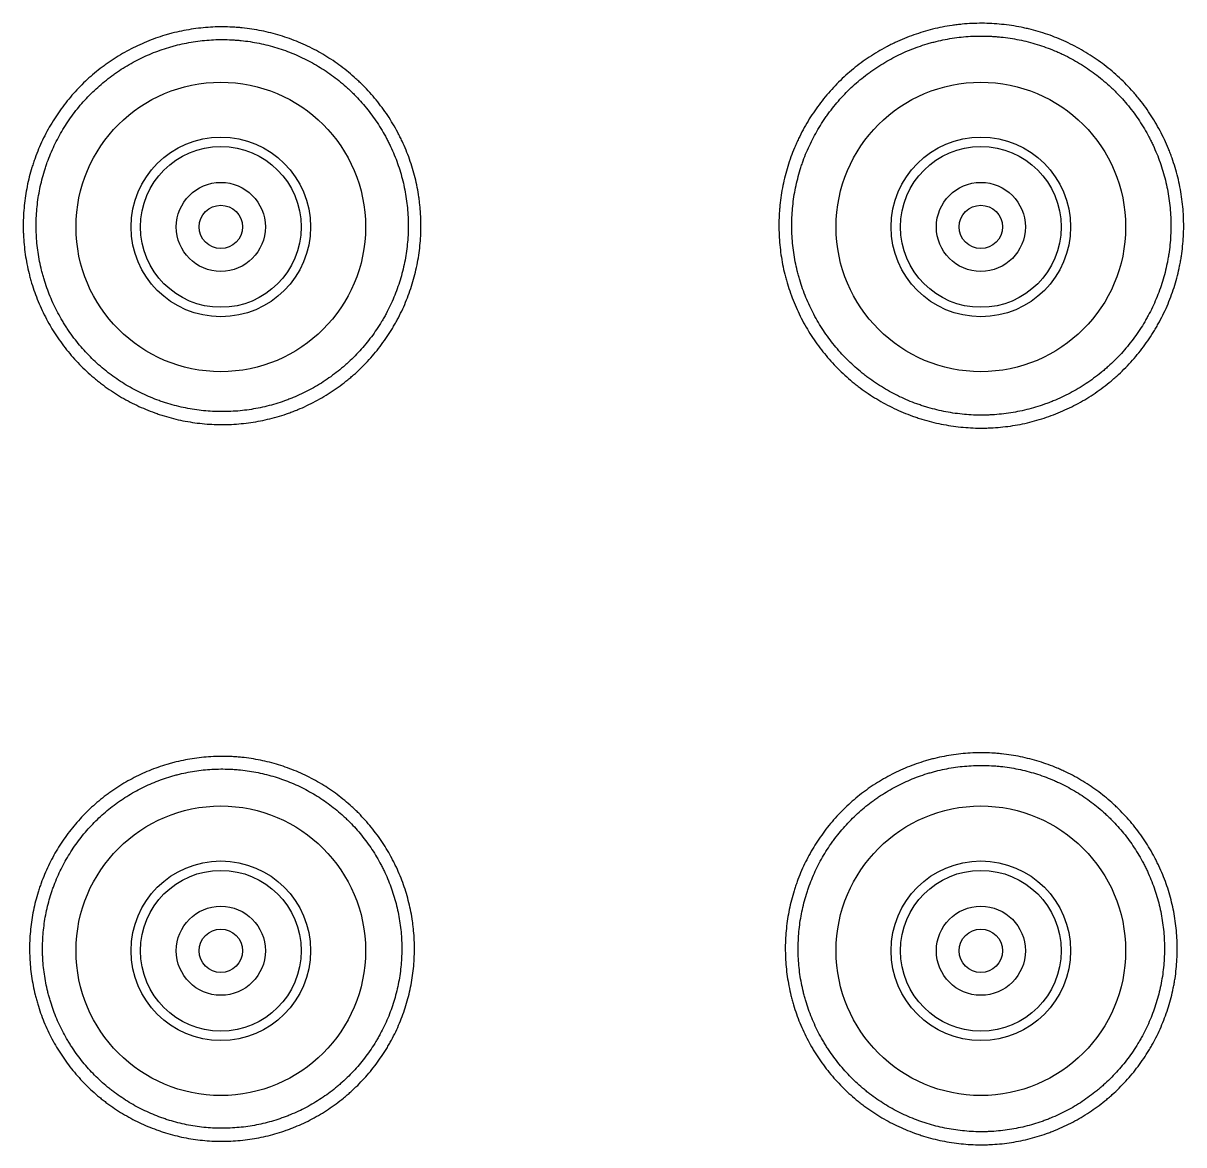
# Model space of a CAD drawing. Extents: x 60870 to 61464, y -29263 to -28843.
# Drawn here: x 61059.45 to 61091.52, y -29164.75 to -29133.76 of the extents above; entities that cross this region are included whole.
import ezdxf

# ---------------------------------------------------------------- set-up
doc = ezdxf.new("R2010")
doc.units = 0
doc.header["$LTSCALE"] = 7
doc.header["$MEASUREMENT"] = 0
doc.layers.add('08_ALL_FEATURES', color=7, linetype='CONTINUOUS')

msp = doc.modelspace()

# ---------------------------------------------------------------- linework, layer by layer
at = {"layer": '08_ALL_FEATURES', "color": 7, "linetype": 'Continuous'}
for centre, radius in [((61064.914, -29139.388), 4), ((61085.913, -29139.388), 4), ((61064.914, -29139.388), 2.481), ((61064.914, -29139.388), 2.221), ((61085.913, -29139.388), 2.481), ((61085.913, -29139.388), 2.221), ((61064.914, -29139.388), 1.23), ((61085.913, -29139.388), 1.23), ((61064.914, -29139.388), 0.6), ((61085.913, -29139.388), 0.6), ((61064.914, -29159.387), 4), ((61085.913, -29159.387), 4), ((61064.914, -29159.387), 2.481), ((61085.913, -29159.387), 2.481), ((61064.914, -29159.387), 2.221), ((61085.913, -29159.387), 2.221), ((61064.914, -29159.387), 1.23), ((61085.913, -29159.387), 1.23), ((61064.914, -29159.387), 0.6), ((61085.913, -29159.387), 0.6)]:
    msp.add_circle(centre, radius, dxfattribs=at)
for points, knots in [([(61070.386, -29138.562), (61070.392, -29138.606), (61070.398, -29138.651), (61070.409, -29138.741), (61070.424, -29138.876), (61070.433, -29139.01), (61070.446, -29139.279), (61070.445, -29139.637), (61070.409, -29139.994), (61070.369, -29140.261), (61070.353, -29140.35), (61070.317, -29140.528), (61070.297, -29140.616), (61070.231, -29140.878), (61070.126, -29141.221), (61069.988, -29141.552), (61069.872, -29141.795), (61069.832, -29141.875), (61069.768, -29141.994), (61069.746, -29142.034), (61069.701, -29142.112), (61069.678, -29142.151), (61069.561, -29142.345), (61069.461, -29142.495), (61069.246, -29142.782), (61069.019, -29143.058), (61068.764, -29143.312), (61068.597, -29143.463), (61068.563, -29143.493), (61068.494, -29143.552), (61068.46, -29143.581), (61068.354, -29143.667), (61068.283, -29143.722), (61068.066, -29143.882), (61067.767, -29144.081), (61067.451, -29144.249), (61067.208, -29144.364), (61067.125, -29144.4), (61067, -29144.452), (61066.958, -29144.468), (61066.873, -29144.501), (61066.831, -29144.517), (61066.618, -29144.592), (61066.445, -29144.644), (61066.098, -29144.73), (61065.922, -29144.765), (61065.568, -29144.817), (61065.389, -29144.834), (61065.118, -29144.847), (61065.027, -29144.849), (61064.846, -29144.849), (61064.756, -29144.846), (61064.487, -29144.832), (61064.131, -29144.796), (61063.779, -29144.726), (61063.518, -29144.66), (61063.431, -29144.636), (61063.301, -29144.596), (61063.258, -29144.583), (61063.172, -29144.554), (61063.129, -29144.539), (61062.917, -29144.463), (61062.751, -29144.393), (61062.428, -29144.24), (61062.27, -29144.155), (61061.963, -29143.97), (61061.813, -29143.87), (61061.632, -29143.735), (61061.596, -29143.707), (61061.524, -29143.652), (61061.419, -29143.567), (61061.317, -29143.478), (61061.118, -29143.297), (61060.865, -29143.043), (61060.638, -29142.766), (61060.477, -29142.549), (61060.425, -29142.475), (61060.35, -29142.362), (61060.325, -29142.324), (61060.277, -29142.247), (61060.253, -29142.209), (61060.138, -29142.015), (61059.969, -29141.697), (61059.832, -29141.365), (61059.741, -29141.11), (61059.713, -29141.024), (61059.674, -29140.894), (61059.662, -29140.85), (61059.638, -29140.763), (61059.626, -29140.719), (61059.572, -29140.5), (61059.503, -29140.147), (61059.468, -29139.788), (61059.458, -29139.561), (61059.456, -29139.516), (61059.455, -29139.425), (61059.453, -29139.29), (61059.457, -29139.155), (61059.471, -29138.886), (61059.508, -29138.53), (61059.579, -29138.178), (61059.645, -29137.917), (61059.669, -29137.83), (61059.709, -29137.7), (61059.723, -29137.656), (61059.752, -29137.571), (61059.767, -29137.528), (61059.843, -29137.316), (61059.982, -29136.985), (61060.151, -29136.67), (61060.337, -29136.363), (61060.437, -29136.213), (61060.654, -29135.922), (61060.769, -29135.783), (61061.011, -29135.519), (61061.265, -29135.266), (61061.543, -29135.039), (61061.724, -29134.906), (61061.761, -29134.879), (61061.835, -29134.827), (61061.872, -29134.802), (61061.986, -29134.727), (61062.062, -29134.678), (61062.294, -29134.54), (61062.611, -29134.372), (61062.942, -29134.236), (61063.196, -29134.146), (61063.281, -29134.118), (61063.411, -29134.079), (61063.454, -29134.067), (61063.542, -29134.043), (61063.586, -29134.031), (61063.805, -29133.977), (61063.982, -29133.943), (61064.337, -29133.891), (61064.515, -29133.874), (61064.872, -29133.857), (61065.052, -29133.858), (61065.278, -29133.869), (61065.323, -29133.872), (61065.413, -29133.879), (61065.458, -29133.883), (61065.593, -29133.897), (61065.683, -29133.908), (61065.949, -29133.949), (61066.301, -29134.02), (61066.643, -29134.124), (61066.897, -29134.216), (61066.981, -29134.248), (61067.148, -29134.318), (61067.231, -29134.355), (61067.475, -29134.472), (61067.634, -29134.557), (61067.94, -29134.742), (61068.089, -29134.842), (61068.376, -29135.056), (61068.515, -29135.17), (61068.682, -29135.322), (61068.715, -29135.353), (61068.781, -29135.416), (61068.878, -29135.511), (61068.97, -29135.609), (61069.151, -29135.809), (61069.377, -29136.087), (61069.576, -29136.385), (61069.714, -29136.617), (61069.758, -29136.696), (61069.822, -29136.816), (61069.843, -29136.856), (61069.883, -29136.937), (61069.903, -29136.978), (61069.999, -29137.182), (61070.135, -29137.514), (61070.238, -29137.857), (61070.325, -29138.205), (61070.36, -29138.382), (61070.386, -29138.562)], [0, 0, 0, 0, 0.003906, 0.003906, 0.007812, 0.015625, 0.015625, 0.03125, 0.046875, 0.046875, 0.054687, 0.054687, 0.0625, 0.0625, 0.078125, 0.09375, 0.09375, 0.101562, 0.101562, 0.105469, 0.105469, 0.109375, 0.109375, 0.125, 0.125, 0.140625, 0.15625, 0.15625, 0.160156, 0.160156, 0.164062, 0.164062, 0.171875, 0.171875, 0.1875, 0.203125, 0.203125, 0.210937, 0.210937, 0.214844, 0.214844, 0.21875, 0.21875, 0.234375, 0.234375, 0.25, 0.25, 0.265625, 0.265625, 0.273437, 0.273437, 0.28125, 0.28125, 0.296875, 0.3125, 0.3125, 0.320312, 0.320312, 0.324219, 0.324219, 0.328125, 0.328125, 0.34375, 0.34375, 0.359375, 0.359375, 0.375, 0.375, 0.378906, 0.378906, 0.382812, 0.390625, 0.390625, 0.40625, 0.421875, 0.421875, 0.429687, 0.429687, 0.433594, 0.433594, 0.4375, 0.4375, 0.453125, 0.46875, 0.46875, 0.476562, 0.476562, 0.480469, 0.480469, 0.484375, 0.484375, 0.5, 0.515625, 0.515625, 0.519531, 0.519531, 0.523437, 0.53125, 0.53125, 0.546875, 0.5625, 0.5625, 0.570312, 0.570312, 0.574219, 0.574219, 0.578125, 0.578125, 0.59375, 0.609375, 0.609375, 0.625, 0.625, 0.640625, 0.640625, 0.65625, 0.671875, 0.671875, 0.675781, 0.675781, 0.679687, 0.679687, 0.6875, 0.6875, 0.703125, 0.71875, 0.71875, 0.726562, 0.726562, 0.730469, 0.730469, 0.734375, 0.734375, 0.75, 0.75, 0.765625, 0.765625, 0.78125, 0.78125, 0.785156, 0.785156, 0.789062, 0.789062, 0.796875, 0.796875, 0.8125, 0.828125, 0.828125, 0.835937, 0.835937, 0.84375, 0.84375, 0.859375, 0.859375, 0.875, 0.875, 0.890625, 0.890625, 0.894531, 0.894531, 0.898437, 0.90625, 0.90625, 0.921875, 0.9375, 0.9375, 0.945312, 0.945312, 0.949219, 0.949219, 0.953125, 0.953125, 0.96875, 0.984375, 0.984375, 1, 1, 1, 1]), ([(61091.46, -29138.554), (61091.486, -29138.737), (61091.503, -29138.919), (61091.52, -29139.284), (61091.518, -29139.648), (61091.482, -29140.012), (61091.447, -29140.238), (61091.44, -29140.284), (61091.424, -29140.374), (61091.415, -29140.42), (61091.387, -29140.556), (61091.367, -29140.645), (61091.299, -29140.912), (61091.192, -29141.26), (61091.051, -29141.596), (61090.933, -29141.844), (61090.892, -29141.926), (61090.826, -29142.047), (61090.804, -29142.087), (61090.758, -29142.167), (61090.735, -29142.207), (61090.616, -29142.404), (61090.513, -29142.556), (61090.295, -29142.848), (61090.063, -29143.129), (61089.803, -29143.387), (61089.633, -29143.54), (61089.598, -29143.571), (61089.528, -29143.631), (61089.493, -29143.66), (61089.385, -29143.748), (61089.313, -29143.804), (61089.092, -29143.967), (61088.788, -29144.168), (61088.466, -29144.339), (61088.217, -29144.455), (61088.133, -29144.492), (61087.963, -29144.562), (61087.877, -29144.595), (61087.616, -29144.687), (61087.441, -29144.74), (61087.087, -29144.827), (61086.908, -29144.862), (61086.548, -29144.914), (61086.365, -29144.932), (61086.135, -29144.942), (61086.089, -29144.944), (61085.997, -29144.946), (61085.859, -29144.947), (61085.721, -29144.943), (61085.448, -29144.928), (61085.085, -29144.891), (61084.727, -29144.819), (61084.461, -29144.752), (61084.373, -29144.727), (61084.24, -29144.686), (61084.196, -29144.672), (61084.109, -29144.643), (61084.066, -29144.628), (61083.85, -29144.55), (61083.513, -29144.409), (61083.192, -29144.236), (61082.879, -29144.047), (61082.727, -29143.945), (61082.542, -29143.807), (61082.506, -29143.779), (61082.433, -29143.722), (61082.326, -29143.635), (61082.222, -29143.545), (61082.02, -29143.361), (61081.763, -29143.102), (61081.533, -29142.819), (61081.369, -29142.598), (61081.317, -29142.523), (61081.214, -29142.369), (61081.166, -29142.291), (61081.025, -29142.054), (61080.854, -29141.732), (61080.716, -29141.395), (61080.624, -29141.136), (61080.596, -29141.049), (61080.556, -29140.918), (61080.543, -29140.873), (61080.519, -29140.785), (61080.507, -29140.74), (61080.452, -29140.516), (61080.417, -29140.336), (61080.365, -29139.975), (61080.347, -29139.794), (61080.331, -29139.43), (61080.331, -29139.247), (61080.343, -29139.018), (61080.346, -29138.972), (61080.353, -29138.88), (61080.357, -29138.834), (61080.371, -29138.696), (61080.383, -29138.605), (61080.424, -29138.333), (61080.496, -29137.976), (61080.603, -29137.627), (61080.696, -29137.369), (61080.729, -29137.284), (61080.783, -29137.157), (61080.801, -29137.114), (61080.838, -29137.03), (61080.858, -29136.988), (61080.957, -29136.781), (61081.044, -29136.619), (61081.232, -29136.307), (61081.334, -29136.156), (61081.552, -29135.864), (61081.668, -29135.723), (61081.854, -29135.519), (61081.918, -29135.452), (61082.049, -29135.322), (61082.115, -29135.259), (61082.319, -29135.076), (61082.602, -29134.845), (61082.905, -29134.643), (61083.141, -29134.503), (61083.221, -29134.458), (61083.343, -29134.393), (61083.384, -29134.372), (61083.467, -29134.331), (61083.508, -29134.311), (61083.716, -29134.213), (61083.885, -29134.144), (61084.229, -29134.022), (61084.403, -29133.969), (61084.758, -29133.882), (61084.937, -29133.846), (61085.165, -29133.813), (61085.211, -29133.807), (61085.303, -29133.796), (61085.44, -29133.781), (61085.577, -29133.772), (61085.851, -29133.759), (61086.215, -29133.76), (61086.578, -29133.797), (61086.85, -29133.838), (61086.941, -29133.854), (61087.076, -29133.881), (61087.121, -29133.891), (61087.211, -29133.911), (61087.256, -29133.922), (61087.478, -29133.978), (61087.827, -29134.085), (61088.164, -29134.226), (61088.493, -29134.383), (61088.655, -29134.469), (61088.971, -29134.66), (61089.123, -29134.763), (61089.416, -29134.981), (61089.697, -29135.213), (61089.955, -29135.472), (61090.108, -29135.642), (61090.139, -29135.677), (61090.199, -29135.746), (61090.228, -29135.782), (61090.316, -29135.889), (61090.372, -29135.962), (61090.535, -29136.183), (61090.737, -29136.487), (61090.908, -29136.809), (61091.025, -29137.057), (61091.062, -29137.141), (61091.114, -29137.268), (61091.131, -29137.311), (61091.164, -29137.397), (61091.18, -29137.44), (61091.257, -29137.658), (61091.363, -29138.01), (61091.433, -29138.371), (61091.46, -29138.554)], [0, 0, 0, 0, 0.015625, 0.015625, 0.03125, 0.046875, 0.046875, 0.050781, 0.050781, 0.054688, 0.054688, 0.0625, 0.0625, 0.078125, 0.09375, 0.09375, 0.101563, 0.101563, 0.105469, 0.105469, 0.109375, 0.109375, 0.125, 0.125, 0.140625, 0.15625, 0.15625, 0.160156, 0.160156, 0.164063, 0.164063, 0.171875, 0.171875, 0.1875, 0.203125, 0.203125, 0.210938, 0.210938, 0.21875, 0.21875, 0.234375, 0.234375, 0.25, 0.25, 0.265625, 0.265625, 0.269531, 0.269531, 0.273438, 0.28125, 0.28125, 0.296875, 0.3125, 0.3125, 0.320313, 0.320313, 0.324219, 0.324219, 0.328125, 0.328125, 0.34375, 0.359375, 0.359375, 0.375, 0.375, 0.378906, 0.378906, 0.382813, 0.390625, 0.390625, 0.40625, 0.421875, 0.421875, 0.429688, 0.429688, 0.4375, 0.4375, 0.453125, 0.46875, 0.46875, 0.476563, 0.476563, 0.480469, 0.480469, 0.484375, 0.484375, 0.5, 0.5, 0.515625, 0.515625, 0.53125, 0.53125, 0.535156, 0.535156, 0.539063, 0.539063, 0.546875, 0.546875, 0.5625, 0.578125, 0.578125, 0.585938, 0.585938, 0.589844, 0.589844, 0.59375, 0.59375, 0.609375, 0.609375, 0.625, 0.625, 0.640625, 0.640625, 0.648438, 0.648438, 0.65625, 0.65625, 0.671875, 0.6875, 0.6875, 0.695313, 0.695313, 0.699219, 0.699219, 0.703125, 0.703125, 0.71875, 0.71875, 0.734375, 0.734375, 0.75, 0.75, 0.753906, 0.753906, 0.757813, 0.765625, 0.765625, 0.78125, 0.796875, 0.796875, 0.804688, 0.804688, 0.808594, 0.808594, 0.8125, 0.8125, 0.828125, 0.84375, 0.84375, 0.859375, 0.859375, 0.875, 0.875, 0.890625, 0.90625, 0.90625, 0.910156, 0.910156, 0.914063, 0.914063, 0.921875, 0.921875, 0.9375, 0.953125, 0.953125, 0.960938, 0.960938, 0.964844, 0.964844, 0.96875, 0.96875, 0.984375, 1, 1, 1, 1]), ([(61070.039, -29138.611), (61070.015, -29138.443), (61069.982, -29138.278), (61069.902, -29137.952), (61069.805, -29137.631), (61069.678, -29137.32), (61069.588, -29137.129), (61069.57, -29137.091), (61069.532, -29137.015), (61069.512, -29136.978), (61069.453, -29136.865), (61069.411, -29136.792), (61069.282, -29136.575), (61069.096, -29136.296), (61068.885, -29136.036), (61068.716, -29135.849), (61068.629, -29135.757), (61068.539, -29135.668), (61068.477, -29135.609), (61068.446, -29135.58), (61068.29, -29135.438), (61068.16, -29135.331), (61067.891, -29135.13), (61067.753, -29135.037), (61067.466, -29134.864), (61067.318, -29134.784), (61067.089, -29134.675), (61067.011, -29134.64), (61066.855, -29134.575), (61066.776, -29134.544), (61066.539, -29134.459), (61066.219, -29134.361), (61065.89, -29134.294), (61065.641, -29134.256), (61065.557, -29134.246), (61065.431, -29134.233), (61065.388, -29134.229), (61065.304, -29134.222), (61065.262, -29134.22), (61065.051, -29134.209), (61064.883, -29134.208), (61064.548, -29134.224), (61064.381, -29134.24), (61064.05, -29134.288), (61063.884, -29134.32), (61063.679, -29134.371), (61063.638, -29134.381), (61063.556, -29134.404), (61063.434, -29134.439), (61063.314, -29134.478), (61063.076, -29134.562), (61062.767, -29134.689), (61062.47, -29134.846), (61062.253, -29134.976), (61062.182, -29135.021), (61062.076, -29135.091), (61062.041, -29135.115), (61061.971, -29135.163), (61061.937, -29135.188), (61061.767, -29135.313), (61061.507, -29135.525), (61061.269, -29135.761), (61061.043, -29136.009), (61060.936, -29136.139), (61060.783, -29136.343), (61060.734, -29136.412), (61060.64, -29136.552), (61060.595, -29136.623), (61060.465, -29136.838), (61060.306, -29137.133), (61060.176, -29137.443), (61060.105, -29137.641), (61060.091, -29137.681), (61060.064, -29137.761), (61060.051, -29137.801), (61060.014, -29137.923), (61059.991, -29138.004), (61059.929, -29138.249), (61059.862, -29138.578), (61059.828, -29138.911), (61059.815, -29139.163), (61059.812, -29139.247), (61059.812, -29139.374), (61059.812, -29139.416), (61059.814, -29139.5), (61059.815, -29139.543), (61059.825, -29139.755), (61059.857, -29140.091), (61059.922, -29140.421), (61059.972, -29140.627), (61059.983, -29140.667), (61060.005, -29140.749), (61060.017, -29140.79), (61060.054, -29140.912), (61060.08, -29140.992), (61060.165, -29141.231), (61060.293, -29141.542), (61060.451, -29141.839), (61060.559, -29142.02), (61060.581, -29142.056), (61060.626, -29142.128), (61060.649, -29142.163), (61060.719, -29142.269), (61060.768, -29142.338), (61060.918, -29142.542), (61061.131, -29142.801), (61061.367, -29143.039), (61061.553, -29143.208), (61061.649, -29143.291), (61061.747, -29143.37), (61061.814, -29143.423), (61061.848, -29143.448), (61062.018, -29143.575), (61062.158, -29143.669), (61062.445, -29143.842), (61062.74, -29144), (61063.05, -29144.13), (61063.249, -29144.201), (61063.289, -29144.215), (61063.369, -29144.242), (61063.41, -29144.255), (61063.531, -29144.292), (61063.612, -29144.314), (61063.857, -29144.376), (61064.186, -29144.442), (61064.519, -29144.476), (61064.771, -29144.489), (61064.855, -29144.491), (61065.024, -29144.492), (61065.109, -29144.49), (61065.363, -29144.478), (61065.53, -29144.462), (61065.862, -29144.413), (61066.026, -29144.381), (61066.351, -29144.3), (61066.512, -29144.252), (61066.712, -29144.181), (61066.752, -29144.166), (61066.831, -29144.136), (61066.949, -29144.089), (61067.064, -29144.038), (61067.292, -29143.931), (61067.588, -29143.773), (61067.868, -29143.588), (61068.071, -29143.438), (61068.137, -29143.386), (61068.236, -29143.306), (61068.268, -29143.279), (61068.333, -29143.224), (61068.364, -29143.196), (61068.521, -29143.054), (61068.759, -29142.817), (61068.972, -29142.559), (61069.173, -29142.29), (61069.267, -29142.15), (61069.376, -29141.969), (61069.398, -29141.932), (61069.44, -29141.859), (61069.501, -29141.748), (61069.558, -29141.635), (61069.666, -29141.408), (61069.795, -29141.099), (61069.893, -29140.778), (61069.956, -29140.533), (61069.974, -29140.45), (61070.008, -29140.284), (61070.023, -29140.201), (61070.06, -29139.951), (61070.094, -29139.617), (61070.095, -29139.282), (61070.08, -29138.947), (61070.064, -29138.779), (61070.039, -29138.611)], [0, 0, 0, 0, 0.015625, 0.015625, 0.03125, 0.046875, 0.046875, 0.050781, 0.050781, 0.054688, 0.054688, 0.0625, 0.0625, 0.078125, 0.09375, 0.09375, 0.101563, 0.105469, 0.105469, 0.109375, 0.109375, 0.125, 0.125, 0.140625, 0.140625, 0.15625, 0.15625, 0.164063, 0.164063, 0.171875, 0.171875, 0.1875, 0.203125, 0.203125, 0.210938, 0.210938, 0.214844, 0.214844, 0.21875, 0.21875, 0.234375, 0.234375, 0.25, 0.25, 0.265625, 0.265625, 0.269531, 0.269531, 0.273438, 0.28125, 0.28125, 0.296875, 0.3125, 0.3125, 0.320313, 0.320313, 0.324219, 0.324219, 0.328125, 0.328125, 0.34375, 0.359375, 0.359375, 0.375, 0.375, 0.382813, 0.382813, 0.390625, 0.390625, 0.40625, 0.421875, 0.421875, 0.425781, 0.425781, 0.429688, 0.429688, 0.4375, 0.4375, 0.453125, 0.46875, 0.46875, 0.476563, 0.476563, 0.480469, 0.480469, 0.484375, 0.484375, 0.5, 0.515625, 0.515625, 0.519531, 0.519531, 0.523438, 0.523438, 0.53125, 0.53125, 0.546875, 0.5625, 0.5625, 0.566406, 0.566406, 0.570312, 0.570312, 0.578125, 0.578125, 0.59375, 0.609375, 0.609375, 0.617187, 0.621094, 0.621094, 0.625, 0.625, 0.640625, 0.640625, 0.65625, 0.671875, 0.671875, 0.675781, 0.675781, 0.679687, 0.679687, 0.6875, 0.6875, 0.703125, 0.71875, 0.71875, 0.726562, 0.726562, 0.734375, 0.734375, 0.75, 0.75, 0.765625, 0.765625, 0.78125, 0.78125, 0.785156, 0.785156, 0.789062, 0.796875, 0.796875, 0.8125, 0.828125, 0.828125, 0.835937, 0.835937, 0.839844, 0.839844, 0.84375, 0.84375, 0.859375, 0.875, 0.875, 0.890625, 0.890625, 0.894531, 0.894531, 0.898437, 0.90625, 0.90625, 0.921875, 0.9375, 0.9375, 0.945312, 0.945312, 0.953125, 0.953125, 0.96875, 0.984375, 0.984375, 1, 1, 1, 1]), ([(61091.111, -29138.603), (61091.086, -29138.432), (61091.053, -29138.264), (61090.971, -29137.931), (61090.874, -29137.604), (61090.744, -29137.288), (61090.653, -29137.093), (61090.634, -29137.054), (61090.596, -29136.977), (61090.576, -29136.938), (61090.516, -29136.824), (61090.474, -29136.749), (61090.342, -29136.528), (61090.153, -29136.243), (61089.938, -29135.978), (61089.766, -29135.787), (61089.678, -29135.693), (61089.586, -29135.602), (61089.524, -29135.543), (61089.492, -29135.513), (61089.333, -29135.367), (61089.201, -29135.258), (61088.927, -29135.054), (61088.786, -29134.958), (61088.494, -29134.781), (61088.343, -29134.7), (61088.149, -29134.607), (61088.11, -29134.589), (61088.031, -29134.553), (61087.991, -29134.536), (61087.872, -29134.486), (61087.792, -29134.455), (61087.55, -29134.367), (61087.224, -29134.267), (61086.889, -29134.199), (61086.635, -29134.16), (61086.55, -29134.149), (61086.421, -29134.136), (61086.378, -29134.132), (61086.292, -29134.125), (61086.249, -29134.122), (61086.034, -29134.111), (61085.863, -29134.11), (61085.521, -29134.125), (61085.352, -29134.141), (61085.014, -29134.19), (61084.845, -29134.222), (61084.636, -29134.274), (61084.594, -29134.284), (61084.51, -29134.307), (61084.386, -29134.343), (61084.264, -29134.382), (61084.022, -29134.468), (61083.706, -29134.597), (61083.403, -29134.757), (61083.182, -29134.888), (61083.109, -29134.934), (61083.001, -29135.005), (61082.965, -29135.029), (61082.894, -29135.079), (61082.859, -29135.104), (61082.686, -29135.231), (61082.421, -29135.447), (61082.178, -29135.687), (61081.948, -29135.939), (61081.838, -29136.072), (61081.708, -29136.245), (61081.683, -29136.279), (61081.633, -29136.35), (61081.559, -29136.456), (61081.49, -29136.564), (61081.357, -29136.784), (61081.195, -29137.084), (61081.062, -29137.399), (61080.989, -29137.601), (61080.975, -29137.641), (61080.947, -29137.723), (61080.934, -29137.764), (61080.896, -29137.888), (61080.873, -29137.971), (61080.809, -29138.221), (61080.741, -29138.556), (61080.705, -29138.895), (61080.692, -29139.151), (61080.689, -29139.237), (61080.688, -29139.366), (61080.689, -29139.409), (61080.69, -29139.495), (61080.692, -29139.539), (61080.701, -29139.754), (61080.733, -29140.097), (61080.799, -29140.434), (61080.85, -29140.643), (61080.861, -29140.685), (61080.884, -29140.768), (61080.896, -29140.81), (61080.933, -29140.934), (61080.96, -29141.016), (61081.045, -29141.259), (61081.176, -29141.576), (61081.336, -29141.879), (61081.468, -29142.101), (61081.514, -29142.174), (61081.609, -29142.318), (61081.659, -29142.388), (61081.811, -29142.596), (61082.027, -29142.861), (61082.268, -29143.103), (61082.457, -29143.276), (61082.554, -29143.36), (61082.655, -29143.441), (61082.723, -29143.495), (61082.757, -29143.521), (61082.93, -29143.65), (61083.073, -29143.746), (61083.365, -29143.923), (61083.666, -29144.085), (61083.981, -29144.217), (61084.184, -29144.29), (61084.224, -29144.304), (61084.306, -29144.332), (61084.347, -29144.345), (61084.471, -29144.383), (61084.554, -29144.406), (61084.803, -29144.469), (61085.138, -29144.537), (61085.478, -29144.572), (61085.734, -29144.586), (61085.82, -29144.588), (61085.949, -29144.589), (61085.992, -29144.588), (61086.079, -29144.586), (61086.122, -29144.585), (61086.337, -29144.575), (61086.508, -29144.559), (61086.846, -29144.51), (61087.013, -29144.477), (61087.345, -29144.395), (61087.509, -29144.346), (61087.712, -29144.275), (61087.753, -29144.26), (61087.834, -29144.229), (61087.954, -29144.181), (61088.072, -29144.129), (61088.305, -29144.02), (61088.606, -29143.861), (61088.891, -29143.672), (61089.098, -29143.52), (61089.166, -29143.467), (61089.267, -29143.385), (61089.3, -29143.357), (61089.366, -29143.301), (61089.398, -29143.273), (61089.558, -29143.129), (61089.801, -29142.888), (61090.018, -29142.625), (61090.223, -29142.351), (61090.319, -29142.209), (61090.431, -29142.024), (61090.453, -29141.987), (61090.495, -29141.912), (61090.558, -29141.799), (61090.616, -29141.684), (61090.727, -29141.453), (61090.859, -29141.138), (61090.959, -29140.811), (61091.023, -29140.562), (61091.042, -29140.478), (61091.068, -29140.351), (61091.076, -29140.308), (61091.091, -29140.223), (61091.098, -29140.181), (61091.131, -29139.968), (61091.165, -29139.628), (61091.167, -29139.287), (61091.151, -29138.946), (61091.135, -29138.775), (61091.111, -29138.603)], [0, 0, 0, 0, 0.015625, 0.015625, 0.03125, 0.046875, 0.046875, 0.050781, 0.050781, 0.054688, 0.054688, 0.0625, 0.0625, 0.078125, 0.09375, 0.09375, 0.101563, 0.105469, 0.105469, 0.109375, 0.109375, 0.125, 0.125, 0.140625, 0.140625, 0.15625, 0.15625, 0.160156, 0.160156, 0.164063, 0.164063, 0.171875, 0.171875, 0.1875, 0.203125, 0.203125, 0.210938, 0.210938, 0.214844, 0.214844, 0.21875, 0.21875, 0.234375, 0.234375, 0.25, 0.25, 0.265625, 0.265625, 0.269531, 0.269531, 0.273438, 0.28125, 0.28125, 0.296875, 0.3125, 0.3125, 0.320313, 0.320313, 0.324219, 0.324219, 0.328125, 0.328125, 0.34375, 0.359375, 0.359375, 0.375, 0.375, 0.378906, 0.378906, 0.382813, 0.390625, 0.390625, 0.40625, 0.421875, 0.421875, 0.425781, 0.425781, 0.429688, 0.429688, 0.4375, 0.4375, 0.453125, 0.46875, 0.46875, 0.476563, 0.476563, 0.480469, 0.480469, 0.484375, 0.484375, 0.5, 0.515625, 0.515625, 0.519531, 0.519531, 0.523438, 0.523438, 0.53125, 0.53125, 0.546875, 0.5625, 0.5625, 0.570313, 0.570313, 0.578125, 0.578125, 0.59375, 0.609375, 0.609375, 0.617188, 0.621094, 0.621094, 0.625, 0.625, 0.640625, 0.640625, 0.65625, 0.671875, 0.671875, 0.675781, 0.675781, 0.679688, 0.679688, 0.6875, 0.6875, 0.703125, 0.71875, 0.71875, 0.726563, 0.726563, 0.730469, 0.730469, 0.734375, 0.734375, 0.75, 0.75, 0.765625, 0.765625, 0.78125, 0.78125, 0.785156, 0.785156, 0.789063, 0.796875, 0.796875, 0.8125, 0.828125, 0.828125, 0.835938, 0.835938, 0.839844, 0.839844, 0.84375, 0.84375, 0.859375, 0.875, 0.875, 0.890625, 0.890625, 0.894531, 0.894531, 0.898438, 0.90625, 0.90625, 0.921875, 0.9375, 0.9375, 0.945313, 0.945313, 0.949219, 0.949219, 0.953125, 0.953125, 0.96875, 0.984375, 0.984375, 1, 1, 1, 1]), ([(61070.21, -29158.573), (61070.217, -29158.617), (61070.222, -29158.66), (61070.233, -29158.747), (61070.247, -29158.878), (61070.256, -29159.008), (61070.267, -29159.268), (61070.266, -29159.614), (61070.231, -29159.96), (61070.191, -29160.218), (61070.176, -29160.304), (61070.141, -29160.477), (61070.122, -29160.562), (61070.057, -29160.815), (61069.955, -29161.147), (61069.821, -29161.467), (61069.709, -29161.702), (61069.67, -29161.779), (61069.608, -29161.894), (61069.586, -29161.933), (61069.543, -29162.009), (61069.521, -29162.046), (61069.407, -29162.234), (61069.31, -29162.379), (61069.102, -29162.657), (61068.881, -29162.923), (61068.635, -29163.168), (61068.473, -29163.314), (61068.44, -29163.343), (61068.373, -29163.4), (61068.34, -29163.428), (61068.238, -29163.511), (61068.169, -29163.565), (61067.958, -29163.72), (61067.669, -29163.911), (61067.363, -29164.074), (61067.127, -29164.184), (61067.047, -29164.22), (61066.926, -29164.269), (61066.885, -29164.285), (61066.804, -29164.317), (61066.762, -29164.332), (61066.556, -29164.405), (61066.389, -29164.455), (61066.053, -29164.538), (61065.883, -29164.571), (61065.54, -29164.621), (61065.366, -29164.637), (61065.104, -29164.65), (61065.016, -29164.651), (61064.841, -29164.651), (61064.754, -29164.648), (61064.494, -29164.635), (61064.149, -29164.599), (61063.809, -29164.531), (61063.556, -29164.467), (61063.472, -29164.443), (61063.346, -29164.405), (61063.305, -29164.391), (61063.221, -29164.363), (61063.18, -29164.349), (61062.974, -29164.275), (61062.814, -29164.208), (61062.501, -29164.058), (61062.349, -29163.976), (61062.052, -29163.797), (61061.907, -29163.7), (61061.732, -29163.569), (61061.697, -29163.542), (61061.628, -29163.488), (61061.526, -29163.406), (61061.427, -29163.32), (61061.235, -29163.144), (61060.991, -29162.899), (61060.771, -29162.63), (61060.616, -29162.419), (61060.566, -29162.348), (61060.493, -29162.238), (61060.469, -29162.201), (61060.423, -29162.127), (61060.4, -29162.09), (61060.288, -29161.902), (61060.125, -29161.595), (61059.993, -29161.273), (61059.906, -29161.026), (61059.879, -29160.943), (61059.841, -29160.817), (61059.829, -29160.775), (61059.806, -29160.69), (61059.795, -29160.648), (61059.743, -29160.436), (61059.676, -29160.094), (61059.643, -29159.746), (61059.634, -29159.527), (61059.632, -29159.483), (61059.63, -29159.395), (61059.629, -29159.264), (61059.633, -29159.134), (61059.647, -29158.873), (61059.683, -29158.529), (61059.752, -29158.189), (61059.817, -29157.936), (61059.84, -29157.851), (61059.879, -29157.726), (61059.893, -29157.684), (61059.92, -29157.601), (61059.935, -29157.56), (61060.009, -29157.355), (61060.144, -29157.034), (61060.308, -29156.73), (61060.488, -29156.433), (61060.585, -29156.288), (61060.796, -29156.007), (61060.907, -29155.873), (61061.141, -29155.617), (61061.387, -29155.373), (61061.657, -29155.153), (61061.832, -29155.024), (61061.868, -29154.999), (61061.94, -29154.949), (61061.976, -29154.924), (61062.086, -29154.851), (61062.16, -29154.805), (61062.385, -29154.672), (61062.691, -29154.509), (61063.012, -29154.378), (61063.258, -29154.291), (61063.34, -29154.264), (61063.466, -29154.227), (61063.508, -29154.215), (61063.592, -29154.192), (61063.635, -29154.181), (61063.848, -29154.128), (61064.019, -29154.095), (61064.362, -29154.046), (61064.534, -29154.029), (61064.881, -29154.014), (61065.054, -29154.014), (61065.273, -29154.026), (61065.316, -29154.029), (61065.404, -29154.036), (61065.447, -29154.039), (61065.578, -29154.053), (61065.665, -29154.064), (61065.923, -29154.103), (61066.263, -29154.172), (61066.594, -29154.274), (61066.839, -29154.363), (61066.92, -29154.395), (61067.082, -29154.462), (61067.162, -29154.498), (61067.399, -29154.611), (61067.552, -29154.694), (61067.849, -29154.874), (61067.992, -29154.97), (61068.27, -29155.178), (61068.404, -29155.289), (61068.566, -29155.436), (61068.598, -29155.466), (61068.661, -29155.527), (61068.755, -29155.619), (61068.844, -29155.714), (61069.019, -29155.908), (61069.237, -29156.177), (61069.429, -29156.466), (61069.563, -29156.691), (61069.605, -29156.767), (61069.667, -29156.883), (61069.687, -29156.922), (61069.726, -29157), (61069.745, -29157.04), (61069.838, -29157.238), (61069.969, -29157.559), (61070.069, -29157.891), (61070.152, -29158.228), (61070.185, -29158.4), (61070.21, -29158.573)], [0, 0, 0, 0, 0.003906, 0.003906, 0.007812, 0.015625, 0.015625, 0.03125, 0.046875, 0.046875, 0.054687, 0.054687, 0.0625, 0.0625, 0.078125, 0.09375, 0.09375, 0.101562, 0.101562, 0.105469, 0.105469, 0.109375, 0.109375, 0.125, 0.125, 0.140625, 0.15625, 0.15625, 0.160156, 0.160156, 0.164062, 0.164062, 0.171875, 0.171875, 0.1875, 0.203125, 0.203125, 0.210937, 0.210937, 0.214844, 0.214844, 0.21875, 0.21875, 0.234375, 0.234375, 0.25, 0.25, 0.265625, 0.265625, 0.273437, 0.273437, 0.28125, 0.28125, 0.296875, 0.3125, 0.3125, 0.320312, 0.320312, 0.324219, 0.324219, 0.328125, 0.328125, 0.34375, 0.34375, 0.359375, 0.359375, 0.375, 0.375, 0.378906, 0.378906, 0.382812, 0.390625, 0.390625, 0.40625, 0.421875, 0.421875, 0.429687, 0.429687, 0.433594, 0.433594, 0.4375, 0.4375, 0.453125, 0.46875, 0.46875, 0.476562, 0.476562, 0.480469, 0.480469, 0.484375, 0.484375, 0.5, 0.515625, 0.515625, 0.519531, 0.519531, 0.523437, 0.53125, 0.53125, 0.546875, 0.5625, 0.5625, 0.570312, 0.570312, 0.574219, 0.574219, 0.578125, 0.578125, 0.59375, 0.609375, 0.609375, 0.625, 0.625, 0.640625, 0.640625, 0.65625, 0.671875, 0.671875, 0.675781, 0.675781, 0.679687, 0.679687, 0.6875, 0.6875, 0.703125, 0.71875, 0.71875, 0.726562, 0.726562, 0.730469, 0.730469, 0.734375, 0.734375, 0.75, 0.75, 0.765625, 0.765625, 0.78125, 0.78125, 0.785156, 0.785156, 0.789062, 0.789062, 0.796875, 0.796875, 0.8125, 0.828125, 0.828125, 0.835937, 0.835937, 0.84375, 0.84375, 0.859375, 0.859375, 0.875, 0.875, 0.890625, 0.890625, 0.894531, 0.894531, 0.898437, 0.90625, 0.90625, 0.921875, 0.9375, 0.9375, 0.945312, 0.945312, 0.949219, 0.949219, 0.953125, 0.953125, 0.96875, 0.984375, 0.984375, 1, 1, 1, 1]), ([(61091.285, -29158.565), (61091.298, -29158.654), (61091.308, -29158.742), (61091.325, -29158.919), (61091.331, -29159.008), (61091.342, -29159.273), (61091.34, -29159.625), (61091.304, -29159.977), (61091.271, -29160.196), (61091.263, -29160.24), (61091.248, -29160.328), (61091.239, -29160.372), (61091.212, -29160.503), (61091.192, -29160.59), (61091.126, -29160.848), (61091.022, -29161.186), (61090.885, -29161.511), (61090.771, -29161.75), (61090.731, -29161.829), (61090.667, -29161.946), (61090.646, -29161.985), (61090.601, -29162.063), (61090.579, -29162.101), (61090.463, -29162.292), (61090.363, -29162.439), (61090.152, -29162.722), (61089.926, -29162.993), (61089.675, -29163.243), (61089.51, -29163.391), (61089.476, -29163.421), (61089.408, -29163.479), (61089.374, -29163.507), (61089.27, -29163.592), (61089.2, -29163.646), (61088.985, -29163.803), (61088.691, -29163.998), (61088.379, -29164.163), (61088.138, -29164.275), (61088.057, -29164.311), (61087.933, -29164.362), (61087.892, -29164.378), (61087.808, -29164.41), (61087.766, -29164.425), (61087.556, -29164.499), (61087.386, -29164.55), (61087.043, -29164.634), (61086.87, -29164.667), (61086.521, -29164.718), (61086.344, -29164.734), (61086.122, -29164.744), (61086.077, -29164.746), (61085.988, -29164.748), (61085.854, -29164.749), (61085.721, -29164.745), (61085.456, -29164.73), (61085.105, -29164.694), (61084.759, -29164.624), (61084.501, -29164.558), (61084.415, -29164.534), (61084.287, -29164.494), (61084.245, -29164.481), (61084.16, -29164.452), (61084.118, -29164.438), (61083.909, -29164.362), (61083.583, -29164.225), (61083.272, -29164.057), (61082.97, -29163.874), (61082.823, -29163.775), (61082.644, -29163.641), (61082.609, -29163.614), (61082.539, -29163.559), (61082.435, -29163.475), (61082.335, -29163.387), (61082.139, -29163.208), (61081.891, -29162.958), (61081.667, -29162.684), (61081.51, -29162.469), (61081.459, -29162.396), (61081.385, -29162.284), (61081.361, -29162.247), (61081.313, -29162.171), (61081.29, -29162.133), (61081.177, -29161.942), (61081.011, -29161.629), (61080.877, -29161.301), (61080.789, -29161.05), (61080.761, -29160.965), (61080.723, -29160.836), (61080.71, -29160.793), (61080.687, -29160.707), (61080.676, -29160.664), (61080.623, -29160.448), (61080.556, -29160.099), (61080.523, -29159.745), (61080.513, -29159.522), (61080.512, -29159.478), (61080.51, -29159.388), (61080.509, -29159.255), (61080.513, -29159.122), (61080.528, -29158.857), (61080.565, -29158.506), (61080.635, -29158.16), (61080.702, -29157.902), (61080.726, -29157.816), (61080.765, -29157.688), (61080.779, -29157.646), (61080.808, -29157.561), (61080.822, -29157.519), (61080.898, -29157.311), (61081.036, -29156.985), (61081.204, -29156.675), (61081.341, -29156.448), (61081.389, -29156.373), (61081.489, -29156.226), (61081.54, -29156.154), (61081.701, -29155.939), (61081.815, -29155.803), (61082.054, -29155.542), (61082.305, -29155.294), (61082.579, -29155.071), (61082.758, -29154.94), (61082.794, -29154.914), (61082.868, -29154.863), (61082.905, -29154.838), (61083.016, -29154.764), (61083.092, -29154.717), (61083.321, -29154.581), (61083.634, -29154.417), (61083.96, -29154.283), (61084.211, -29154.195), (61084.295, -29154.168), (61084.423, -29154.13), (61084.466, -29154.117), (61084.552, -29154.094), (61084.595, -29154.083), (61084.812, -29154.03), (61084.986, -29153.996), (61085.336, -29153.947), (61085.511, -29153.93), (61085.864, -29153.915), (61086.041, -29153.916), (61086.263, -29153.928), (61086.308, -29153.931), (61086.397, -29153.938), (61086.441, -29153.942), (61086.574, -29153.956), (61086.662, -29153.967), (61086.925, -29154.008), (61087.271, -29154.078), (61087.608, -29154.183), (61087.858, -29154.273), (61087.941, -29154.306), (61088.064, -29154.357), (61088.105, -29154.375), (61088.186, -29154.412), (61088.227, -29154.431), (61088.428, -29154.527), (61088.583, -29154.611), (61088.885, -29154.795), (61089.031, -29154.893), (61089.314, -29155.105), (61089.45, -29155.218), (61089.615, -29155.369), (61089.647, -29155.399), (61089.712, -29155.461), (61089.807, -29155.555), (61089.898, -29155.652), (61090.075, -29155.85), (61090.298, -29156.124), (61090.492, -29156.418), (61090.628, -29156.647), (61090.672, -29156.725), (61090.734, -29156.843), (61090.754, -29156.883), (61090.794, -29156.963), (61090.813, -29157.003), (61090.907, -29157.205), (61091.041, -29157.532), (61091.142, -29157.87), (61091.226, -29158.214), (61091.26, -29158.388), (61091.285, -29158.565)], [0, 0, 0, 0, 0.007812, 0.007812, 0.015625, 0.015625, 0.03125, 0.046875, 0.046875, 0.050781, 0.050781, 0.054687, 0.054687, 0.0625, 0.0625, 0.078125, 0.09375, 0.09375, 0.101562, 0.101562, 0.105469, 0.105469, 0.109375, 0.109375, 0.125, 0.125, 0.140625, 0.15625, 0.15625, 0.160156, 0.160156, 0.164062, 0.164062, 0.171875, 0.171875, 0.1875, 0.203125, 0.203125, 0.210937, 0.210937, 0.214844, 0.214844, 0.21875, 0.21875, 0.234375, 0.234375, 0.25, 0.25, 0.265625, 0.265625, 0.269531, 0.269531, 0.273437, 0.28125, 0.28125, 0.296875, 0.3125, 0.3125, 0.320312, 0.320312, 0.324219, 0.324219, 0.328125, 0.328125, 0.34375, 0.359375, 0.359375, 0.375, 0.375, 0.378906, 0.378906, 0.382812, 0.390625, 0.390625, 0.40625, 0.421875, 0.421875, 0.429687, 0.429687, 0.433594, 0.433594, 0.4375, 0.4375, 0.453125, 0.46875, 0.46875, 0.476562, 0.476562, 0.480469, 0.480469, 0.484375, 0.484375, 0.5, 0.515625, 0.515625, 0.519531, 0.519531, 0.523437, 0.53125, 0.53125, 0.546875, 0.5625, 0.5625, 0.570312, 0.570312, 0.574219, 0.574219, 0.578125, 0.578125, 0.59375, 0.609375, 0.609375, 0.617187, 0.617187, 0.625, 0.625, 0.640625, 0.640625, 0.65625, 0.671875, 0.671875, 0.675781, 0.675781, 0.679687, 0.679687, 0.6875, 0.6875, 0.703125, 0.71875, 0.71875, 0.726562, 0.726562, 0.730469, 0.730469, 0.734375, 0.734375, 0.75, 0.75, 0.765625, 0.765625, 0.78125, 0.78125, 0.785156, 0.785156, 0.789062, 0.789062, 0.796875, 0.796875, 0.8125, 0.828125, 0.828125, 0.835937, 0.835937, 0.839844, 0.839844, 0.84375, 0.84375, 0.859375, 0.859375, 0.875, 0.875, 0.890625, 0.890625, 0.894531, 0.894531, 0.898437, 0.90625, 0.90625, 0.921875, 0.9375, 0.9375, 0.945312, 0.945312, 0.949219, 0.949219, 0.953125, 0.953125, 0.96875, 0.984375, 0.984375, 1, 1, 1, 1]), ([(61069.864, -29158.622), (61069.84, -29158.46), (61069.809, -29158.3), (61069.732, -29157.985), (61069.639, -29157.675), (61069.517, -29157.375), (61069.431, -29157.19), (61069.413, -29157.153), (61069.376, -29157.08), (61069.358, -29157.044), (61069.3, -29156.935), (61069.26, -29156.864), (61069.136, -29156.654), (61068.957, -29156.384), (61068.753, -29156.133), (61068.591, -29155.952), (61068.507, -29155.864), (61068.42, -29155.777), (61068.361, -29155.721), (61068.331, -29155.693), (61068.18, -29155.555), (61068.055, -29155.451), (61067.796, -29155.257), (61067.662, -29155.167), (61067.385, -29154.999), (61067.242, -29154.922), (61067.021, -29154.816), (61066.946, -29154.783), (61066.796, -29154.719), (61066.72, -29154.69), (61066.491, -29154.607), (61066.182, -29154.511), (61065.865, -29154.447), (61065.624, -29154.41), (61065.543, -29154.399), (61065.421, -29154.387), (61065.38, -29154.383), (61065.299, -29154.377), (61065.258, -29154.374), (61065.054, -29154.363), (61064.892, -29154.362), (61064.569, -29154.377), (61064.408, -29154.392), (61064.087, -29154.438), (61063.928, -29154.469), (61063.729, -29154.517), (61063.689, -29154.528), (61063.611, -29154.549), (61063.493, -29154.583), (61063.377, -29154.62), (61063.147, -29154.701), (61062.848, -29154.824), (61062.562, -29154.975), (61062.352, -29155.099), (61062.283, -29155.142), (61062.18, -29155.21), (61062.146, -29155.233), (61062.079, -29155.28), (61062.046, -29155.304), (61061.882, -29155.424), (61061.63, -29155.629), (61061.401, -29155.856), (61061.182, -29156.095), (61061.078, -29156.22), (61060.881, -29156.483), (61060.79, -29156.618), (61060.622, -29156.895), (61060.469, -29157.179), (61060.343, -29157.478), (61060.273, -29157.669), (61060.26, -29157.708), (61060.234, -29157.785), (61060.221, -29157.824), (61060.185, -29157.941), (61060.163, -29158.02), (61060.102, -29158.256), (61060.038, -29158.574), (61060.004, -29158.895), (61059.991, -29159.138), (61059.988, -29159.219), (61059.988, -29159.342), (61059.988, -29159.383), (61059.99, -29159.464), (61059.991, -29159.505), (61060, -29159.71), (61060.03, -29160.034), (61060.092, -29160.354), (61060.141, -29160.552), (61060.151, -29160.591), (61060.172, -29160.67), (61060.184, -29160.71), (61060.219, -29160.827), (61060.244, -29160.905), (61060.326, -29161.135), (61060.449, -29161.436), (61060.601, -29161.723), (61060.705, -29161.898), (61060.726, -29161.933), (61060.769, -29162.002), (61060.792, -29162.037), (61060.859, -29162.139), (61060.906, -29162.206), (61061.051, -29162.402), (61061.256, -29162.653), (61061.483, -29162.883), (61061.663, -29163.047), (61061.755, -29163.127), (61061.85, -29163.204), (61061.915, -29163.255), (61061.947, -29163.28), (61062.111, -29163.402), (61062.246, -29163.493), (61062.523, -29163.66), (61062.807, -29163.814), (61063.107, -29163.939), (61063.298, -29164.009), (61063.337, -29164.022), (61063.415, -29164.048), (61063.454, -29164.061), (61063.571, -29164.097), (61063.649, -29164.119), (61063.886, -29164.179), (61064.203, -29164.243), (61064.525, -29164.276), (61064.768, -29164.289), (61064.849, -29164.291), (61065.012, -29164.292), (61065.095, -29164.29), (61065.339, -29164.279), (61065.501, -29164.264), (61065.821, -29164.217), (61065.98, -29164.186), (61066.294, -29164.109), (61066.45, -29164.062), (61066.642, -29163.994), (61066.681, -29163.98), (61066.757, -29163.951), (61066.871, -29163.906), (61066.983, -29163.857), (61067.203, -29163.754), (61067.489, -29163.602), (61067.759, -29163.424), (61067.956, -29163.279), (61068.02, -29163.229), (61068.115, -29163.152), (61068.147, -29163.126), (61068.209, -29163.072), (61068.24, -29163.045), (61068.391, -29162.909), (61068.621, -29162.681), (61068.827, -29162.432), (61069.021, -29162.172), (61069.112, -29162.038), (61069.218, -29161.862), (61069.239, -29161.827), (61069.28, -29161.756), (61069.339, -29161.649), (61069.394, -29161.541), (61069.499, -29161.321), (61069.624, -29161.023), (61069.72, -29160.714), (61069.78, -29160.477), (61069.798, -29160.397), (61069.831, -29160.237), (61069.845, -29160.156), (61069.882, -29159.915), (61069.915, -29159.593), (61069.917, -29159.27), (61069.902, -29158.946), (61069.887, -29158.784), (61069.864, -29158.622)], [0, 0, 0, 0, 0.015625, 0.015625, 0.03125, 0.046875, 0.046875, 0.050781, 0.050781, 0.054688, 0.054688, 0.0625, 0.0625, 0.078125, 0.09375, 0.09375, 0.101563, 0.105469, 0.105469, 0.109375, 0.109375, 0.125, 0.125, 0.140625, 0.140625, 0.15625, 0.15625, 0.164063, 0.164063, 0.171875, 0.171875, 0.1875, 0.203125, 0.203125, 0.210938, 0.210938, 0.214844, 0.214844, 0.21875, 0.21875, 0.234375, 0.234375, 0.25, 0.25, 0.265625, 0.265625, 0.269531, 0.269531, 0.273438, 0.28125, 0.28125, 0.296875, 0.3125, 0.3125, 0.320313, 0.320313, 0.324219, 0.324219, 0.328125, 0.328125, 0.34375, 0.359375, 0.359375, 0.375, 0.375, 0.390625, 0.390625, 0.40625, 0.421875, 0.421875, 0.425781, 0.425781, 0.429688, 0.429688, 0.4375, 0.4375, 0.453125, 0.46875, 0.46875, 0.476563, 0.476563, 0.480469, 0.480469, 0.484375, 0.484375, 0.5, 0.515625, 0.515625, 0.519531, 0.519531, 0.523438, 0.523438, 0.53125, 0.53125, 0.546875, 0.5625, 0.5625, 0.566406, 0.566406, 0.570313, 0.570313, 0.578125, 0.578125, 0.59375, 0.609375, 0.609375, 0.617188, 0.621094, 0.621094, 0.625, 0.625, 0.640625, 0.640625, 0.65625, 0.671875, 0.671875, 0.675781, 0.675781, 0.679688, 0.679688, 0.6875, 0.6875, 0.703125, 0.71875, 0.71875, 0.726563, 0.726563, 0.734375, 0.734375, 0.75, 0.75, 0.765625, 0.765625, 0.78125, 0.78125, 0.785156, 0.785156, 0.789063, 0.796875, 0.796875, 0.8125, 0.828125, 0.828125, 0.835938, 0.835938, 0.839844, 0.839844, 0.84375, 0.84375, 0.859375, 0.875, 0.875, 0.890625, 0.890625, 0.894531, 0.894531, 0.898438, 0.90625, 0.90625, 0.921875, 0.9375, 0.9375, 0.945313, 0.945313, 0.953125, 0.953125, 0.96875, 0.984375, 0.984375, 1, 1, 1, 1]), ([(61090.936, -29158.614), (61090.913, -29158.448), (61090.881, -29158.285), (61090.803, -29157.964), (61090.709, -29157.648), (61090.584, -29157.342), (61090.497, -29157.153), (61090.478, -29157.116), (61090.441, -29157.041), (61090.422, -29157.004), (61090.364, -29156.893), (61090.323, -29156.821), (61090.197, -29156.607), (61090.015, -29156.331), (61089.807, -29156.075), (61089.642, -29155.89), (61089.557, -29155.799), (61089.468, -29155.712), (61089.408, -29155.654), (61089.377, -29155.625), (61089.224, -29155.484), (61089.096, -29155.378), (61088.832, -29155.18), (61088.559, -29154.995), (61088.268, -29154.838), (61088.081, -29154.747), (61088.043, -29154.73), (61087.967, -29154.695), (61087.929, -29154.679), (61087.813, -29154.63), (61087.736, -29154.6), (61087.503, -29154.515), (61087.188, -29154.417), (61086.864, -29154.351), (61086.619, -29154.313), (61086.537, -29154.302), (61086.412, -29154.289), (61086.371, -29154.285), (61086.287, -29154.279), (61086.246, -29154.276), (61086.038, -29154.264), (61085.873, -29154.264), (61085.543, -29154.278), (61085.379, -29154.293), (61085.052, -29154.339), (61084.889, -29154.37), (61084.687, -29154.42), (61084.646, -29154.43), (61084.566, -29154.452), (61084.446, -29154.486), (61084.327, -29154.524), (61084.093, -29154.607), (61083.788, -29154.731), (61083.496, -29154.885), (61083.281, -29155.011), (61083.211, -29155.055), (61083.106, -29155.124), (61083.072, -29155.147), (61083.003, -29155.195), (61082.969, -29155.219), (61082.802, -29155.342), (61082.545, -29155.55), (61082.311, -29155.782), (61082.087, -29156.025), (61081.981, -29156.153), (61081.856, -29156.32), (61081.831, -29156.353), (61081.782, -29156.421), (61081.711, -29156.523), (61081.644, -29156.628), (61081.515, -29156.84), (61081.358, -29157.13), (61081.23, -29157.434), (61081.158, -29157.629), (61081.145, -29157.668), (61081.118, -29157.747), (61081.105, -29157.787), (61081.068, -29157.906), (61081.045, -29157.986), (61080.983, -29158.227), (61080.917, -29158.551), (61080.882, -29158.879), (61080.869, -29159.126), (61080.866, -29159.209), (61080.865, -29159.334), (61080.865, -29159.375), (61080.867, -29159.459), (61080.868, -29159.501), (61080.877, -29159.709), (61080.907, -29160.04), (61080.97, -29160.366), (61081.019, -29160.568), (61081.03, -29160.608), (61081.052, -29160.689), (61081.063, -29160.729), (61081.099, -29160.849), (61081.124, -29160.928), (61081.207, -29161.163), (61081.332, -29161.47), (61081.487, -29161.763), (61081.592, -29161.941), (61081.614, -29161.977), (61081.658, -29162.048), (61081.681, -29162.083), (61081.75, -29162.187), (61081.798, -29162.256), (61081.945, -29162.456), (61082.153, -29162.712), (61082.385, -29162.947), (61082.568, -29163.114), (61082.662, -29163.196), (61082.759, -29163.275), (61082.824, -29163.326), (61082.857, -29163.352), (61083.024, -29163.477), (61083.162, -29163.57), (61083.444, -29163.741), (61083.734, -29163.898), (61084.039, -29164.026), (61084.234, -29164.097), (61084.273, -29164.111), (61084.353, -29164.137), (61084.392, -29164.15), (61084.512, -29164.187), (61084.592, -29164.21), (61084.833, -29164.271), (61085.156, -29164.337), (61085.484, -29164.371), (61085.732, -29164.385), (61085.815, -29164.388), (61085.94, -29164.388), (61085.982, -29164.388), (61086.065, -29164.386), (61086.107, -29164.385), (61086.315, -29164.376), (61086.48, -29164.36), (61086.806, -29164.314), (61086.968, -29164.282), (61087.289, -29164.204), (61087.447, -29164.157), (61087.644, -29164.088), (61087.683, -29164.073), (61087.761, -29164.044), (61087.878, -29163.998), (61087.992, -29163.948), (61088.216, -29163.843), (61088.508, -29163.689), (61088.784, -29163.507), (61088.984, -29163.36), (61089.05, -29163.31), (61089.147, -29163.231), (61089.179, -29163.204), (61089.243, -29163.15), (61089.274, -29163.122), (61089.429, -29162.984), (61089.664, -29162.751), (61089.874, -29162.497), (61090.072, -29162.233), (61090.165, -29162.096), (61090.274, -29161.917), (61090.295, -29161.881), (61090.336, -29161.809), (61090.397, -29161.7), (61090.454, -29161.589), (61090.561, -29161.366), (61090.689, -29161.062), (61090.786, -29160.746), (61090.848, -29160.505), (61090.867, -29160.424), (61090.901, -29160.261), (61090.915, -29160.179), (61090.953, -29159.932), (61090.987, -29159.604), (61090.989, -29159.274), (61090.975, -29158.944), (61090.96, -29158.779), (61090.936, -29158.614)], [0, 0, 0, 0, 0.015625, 0.015625, 0.03125, 0.046875, 0.046875, 0.050781, 0.050781, 0.054687, 0.054687, 0.0625, 0.0625, 0.078125, 0.09375, 0.09375, 0.101562, 0.105469, 0.105469, 0.109375, 0.109375, 0.125, 0.125, 0.140625, 0.15625, 0.15625, 0.160156, 0.160156, 0.164062, 0.164062, 0.171875, 0.171875, 0.1875, 0.203125, 0.203125, 0.210937, 0.210937, 0.214844, 0.214844, 0.21875, 0.21875, 0.234375, 0.234375, 0.25, 0.25, 0.265625, 0.265625, 0.269531, 0.269531, 0.273437, 0.28125, 0.28125, 0.296875, 0.3125, 0.3125, 0.320312, 0.320312, 0.324219, 0.324219, 0.328125, 0.328125, 0.34375, 0.359375, 0.359375, 0.375, 0.375, 0.378906, 0.378906, 0.382812, 0.390625, 0.390625, 0.40625, 0.421875, 0.421875, 0.425781, 0.425781, 0.429687, 0.429687, 0.4375, 0.4375, 0.453125, 0.46875, 0.46875, 0.476562, 0.476562, 0.480469, 0.480469, 0.484375, 0.484375, 0.5, 0.515625, 0.515625, 0.519531, 0.519531, 0.523437, 0.523437, 0.53125, 0.53125, 0.546875, 0.5625, 0.5625, 0.566406, 0.566406, 0.570312, 0.570312, 0.578125, 0.578125, 0.59375, 0.609375, 0.609375, 0.617187, 0.621094, 0.621094, 0.625, 0.625, 0.640625, 0.640625, 0.65625, 0.671875, 0.671875, 0.675781, 0.675781, 0.679687, 0.679687, 0.6875, 0.6875, 0.703125, 0.71875, 0.71875, 0.726562, 0.726562, 0.730469, 0.730469, 0.734375, 0.734375, 0.75, 0.75, 0.765625, 0.765625, 0.78125, 0.78125, 0.785156, 0.785156, 0.789062, 0.796875, 0.796875, 0.8125, 0.828125, 0.828125, 0.835937, 0.835937, 0.839844, 0.839844, 0.84375, 0.84375, 0.859375, 0.875, 0.875, 0.890625, 0.890625, 0.894531, 0.894531, 0.898437, 0.90625, 0.90625, 0.921875, 0.9375, 0.9375, 0.945312, 0.945312, 0.953125, 0.953125, 0.96875, 0.984375, 0.984375, 1, 1, 1, 1])]:
    msp.add_open_spline(points, degree=3, knots=knots, dxfattribs=at)

doc.saveas('drawing.dxf')
